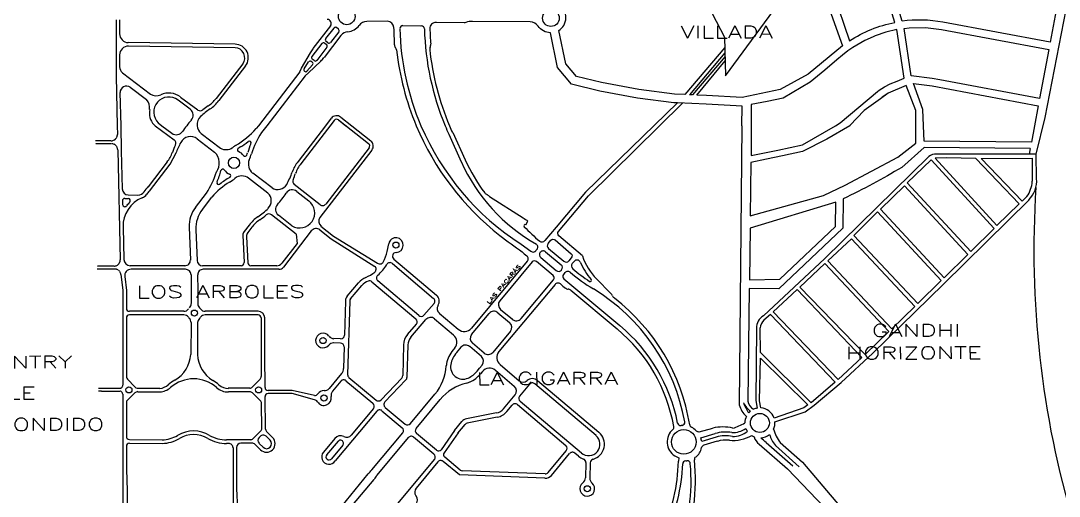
# Model space of a CAD drawing. Header units: millimetres. Extents: x 4374322 to 4409026, y 6503580 to 6534206.
# Drawn here: x 4377345 to 4379032, y 6529279 to 6530051 of the extents above; entities that cross this region are included whole.
import ezdxf

# ---------------------------------------------------------------- set-up
doc = ezdxf.new("R2010")
doc.units = ezdxf.units.MM
doc.linetypes.add('XrefUltimaMensura$0$HIDDEN', pattern=[0.375, 0.25, -0.125])
for name, color, linetype in [('LINEA CALLE', 252, 'Continuous'), ('NOMBRE BARRIO', 8, 'Continuous'), ('NOMBRE CALLE', 252, 'Continuous')]:
    doc.layers.add(name, color=color, linetype=linetype)
doc.styles.add('ROMANS', font='romans')
doc.styles.add('S1', font='ROMANS')

# ---------------------------------------------------------------- blocks, each defined once
blk = doc.blocks.new('A$C3D187712')
for p, q in [((17.4, 176.2), (0, 151.1)), ((17.4, 176.2), (63.4, 142.3)), ((63.4, 142.3), (97.1, 152.5)), ((97.1, 152.5), (139.3, 125.9)), ((0, 151.1), (45.8, 63)), ((47.4, 0), (139.3, 125.9)), ((45.8, 63), (47.4, 0))]:
    blk.add_line(p, q)

msp = doc.modelspace()

# ---------------------------------------------------------------- linework, layer by layer
at = {"layer": 'LINEA CALLE', "transparency": 33554687}
for p, q in [((4379009, 6529893.5), (4379067.1, 6530195.4)), ((4377499.6, 6530052.1), (4377499.6, 6529960.5)), ((4377505.4, 6530052), (4377505.4, 6530029.7)), ((4377940.5, 6530049.9), (4377907.2, 6530049.4)), ((4377848, 6530042.3), (4377819.5, 6530005.4)), ((4377848, 6530042.3), (4377819.5, 6530005.4)), ((4377853.4, 6530038.9), (4377840.1, 6530021.7)), ((4377861.3, 6530032.8), (4377848, 6530015.5)), ((4377860.8, 6530037), (4377857.6, 6530039.5)), ((4377964.9, 6530043), (4377994.9, 6530042.5)), ((4377965.5, 6530043), (4377995.5, 6530042.5)), ((4377693, 6530012.7), (4377519.6, 6530015.3)), ((4377864.9, 6530026.9), (4377837.4, 6529991.1)), ((4377843.8, 6530015), (4377840.6, 6530017.4)), ((4377692.9, 6530006.9), (4377520, 6530009.5)), ((4377801, 6529973.9), (4377815.2, 6529998.8)), ((4377801, 6529973.9), (4377815.2, 6529998.8)), ((4377834.1, 6530013.7), (4377817.9, 6529992.5)), ((4377842, 6530007.6), (4377825.8, 6529986.4)), ((4377841.5, 6530011.8), (4377838.3, 6530014.3)), ((4378488.7, 6529998.5), (4378431, 6529930.5)), ((4377505.4, 6529995.1), (4377505.4, 6529975.8)), ((4377705.4, 6529980.9), (4377662.1, 6529924.7)), ((4377805, 6529972.5), (4377812.3, 6529983.9)), ((4377812.3, 6529965.9), (4377832, 6529985.1)), ((4377818.4, 6529983.3), (4377816.6, 6529984.7)), ((4377821.6, 6529985.9), (4377818.4, 6529988.3)), ((4378488.8, 6529992.6), (4378436, 6529930.3)), ((4377510.1, 6529966.3), (4377555.5, 6529931.3)), ((4377710, 6529977.3), (4377666.7, 6529921.1)), ((4377797.9, 6529967.5), (4377730.8, 6529880.3)), ((4377797.9, 6529967.5), (4377801, 6529973.9)), ((4377806.7, 6529961.1), (4377812.3, 6529965.9)), ((4377809.7, 6529968.9), (4377818.8, 6529978.9)), ((4377499.6, 6529960.6), (4377501.4, 6529880.3)), ((4377806.7, 6529961.1), (4377744.4, 6529880.3)), ((4377506, 6529934), (4377507.2, 6529880.3)), ((4377522.7, 6529943), (4377549, 6529922.8)), ((4377620.2, 6529906.9), (4377600.4, 6529921.8)), ((4377604.2, 6529926.9), (4377632.4, 6529905.8)), ((4377501.4, 6529880.3), (4377501.8, 6529866.1)), ((4377507.2, 6529880.3), (4377508.2, 6529839.5)), ((4377561.1, 6529882.1), (4377563.4, 6529880.3)), ((4377563.4, 6529880.3), (4377594.1, 6529857.2)), ((4377568.3, 6529884.7), (4377574.1, 6529880.3)), ((4377574.1, 6529880.3), (4377590.4, 6529868)), ((4377730.8, 6529880.3), (4377727.3, 6529875.7)), ((4377744.4, 6529880.3), (4377735.8, 6529869.1)), ((4377840, 6529880.3), (4377795.2, 6529822.2)), ((4377853.9, 6529888.9), (4377799.8, 6529818.6)), ((4377849.3, 6529892.4), (4377840, 6529880.3)), ((4377853.9, 6529888.9), (4377847.3, 6529880.3)), ((4377861, 6529889.8), (4377909.8, 6529851.3)), ((4377861, 6529889.8), (4377873, 6529880.3)), ((4377864.6, 6529894.3), (4377882.4, 6529880.3)), ((4377882.4, 6529880.3), (4377913.4, 6529855.8)), ((4378516.3, 6529880.3), (4378511.9, 6529427.3)), ((4378994.1, 6529834.1), (4379009, 6529893.5)), ((4377638.1, 6529867.7), (4377669.1, 6529843.8)), ((4378040.1, 6529866.3), (4378060.4, 6529821.9)), ((4378046.5, 6529869.2), (4378066.7, 6529824.8)), ((4377631.5, 6529859.2), (4377659.7, 6529837.5)), ((4377502.3, 6529841.3), (4377506.5, 6529662.6)), ((4377508.2, 6529839.5), (4377509.6, 6529777.7)), ((4377596.8, 6529835.6), (4377586.9, 6529817.5)), ((4377915.3, 6529840.8), (4377830.8, 6529731.1)), ((4377910.7, 6529844.3), (4377840.5, 6529753.1)), ((4377582.6, 6529821.4), (4377551.7, 6529781.3)), ((4377586.9, 6529817.6), (4377553.5, 6529774.1)), ((4377753, 6529779.3), (4377721.6, 6529803.5)), ((4377746.4, 6529770.7), (4377715, 6529794.9)), ((4377831.2, 6529751.9), (4377789.1, 6529785.1)), ((4377513.7, 6529762.3), (4377519.3, 6529762.2)), ((4377519.5, 6529768), (4377535.1, 6529767.7)), ((4377628.5, 6529747.4), (4377646.6, 6529771)), ((4377639.8, 6529744.5), (4377655.2, 6529764.4)), ((4377793.3, 6529773.6), (4377812.8, 6529758.2)), ((4378106, 6529765.3), (4378160.8, 6529730.8)), ((4377510, 6529758.5), (4377510.2, 6529752.1)), ((4377792, 6529704.1), (4377751.9, 6529735.7)), ((4377785.1, 6529717.7), (4377763.3, 6529734.8)), ((4377511, 6529715.7), (4377512.2, 6529663.3)), ((4377618.3, 6529715.6), (4377620.4, 6529662.2)), ((4377629.3, 6529711.4), (4377631.3, 6529661.5)), ((4377715.7, 6529718.9), (4377707.7, 6529708.5)), ((4377720.3, 6529715.4), (4377713.8, 6529707)), ((4377830.8, 6529711.1), (4377849.3, 6529696.4)), ((4377832.5, 6529717.2), (4377852.8, 6529701)), ((4378214.7, 6529715.8), (4378196.2, 6529693.7)), ((4377705.7, 6529702.4), (4377707.7, 6529658.1)), ((4377711.6, 6529700.1), (4377713.5, 6529657.7)), ((4377816.7, 6529709.4), (4377771.5, 6529650.8)), ((4377792, 6529704.1), (4377793.9, 6529689.3)), ((4377849.3, 6529696.4), (4377919.9, 6529651.9)), ((4377852.8, 6529701), (4377924.4, 6529657.2)), ((4377793.9, 6529689.3), (4377769, 6529657)), ((4377940, 6529676.3), (4377942.5, 6529688.7)), ((4378157.4, 6529687.9), (4378173.2, 6529676.6)), ((4378183.3, 6529679.4), (4378181.6, 6529677.4)), ((4378202.2, 6529680.7), (4378226.8, 6529660.2)), ((4377950.8, 6529663.8), (4378019.9, 6529605.4)), ((4378167.6, 6529660.5), (4378076.7, 6529551.6)), ((4378189.4, 6529666.3), (4378214.7, 6529645.2)), ((4378189.4, 6529666.3), (4378214.7, 6529645.2)), ((4378197.2, 6529675.7), (4378222.6, 6529654.6)), ((4377611.4, 6529652.9), (4377522.8, 6529652.9)), ((4377612.4, 6529647.1), (4377524.2, 6529647.1)), ((4377608.7, 6529647.1), (4377567.1, 6529647.1)), ((4377702.7, 6529652.9), (4377640.2, 6529652.9)), ((4377707.6, 6529647.1), (4377641.2, 6529647.1)), ((4377764, 6529647.1), (4377699.7, 6529647.1)), ((4377760.6, 6529652.9), (4377718.5, 6529652.9)), ((4377948.5, 6529656.6), (4378015.4, 6529600)), ((4378175.5, 6529659.1), (4378123, 6529596.1)), ((4378209.4, 6529637.3), (4378182.5, 6529659.7)), ((4378223.2, 6529646), (4378223.3, 6529646.1)), ((4378243.6, 6529660), (4378240.6, 6529656.4)), ((4377507.4, 6529638.8), (4377510.6, 6529613)), ((4377513.7, 6529635.2), (4377516.4, 6529612.9)), ((4377621.4, 6529638.3), (4377621.9, 6529612.7)), ((4377632.2, 6529637.9), (4377632.7, 6529613)), ((4377915.3, 6529627), (4377986.7, 6529566.7)), ((4377991.3, 6529572), (4377924.6, 6529628.3)), ((4378157.4, 6529567.2), (4378210, 6529630.2)), ((4378228.7, 6529641.7), (4378226.3, 6529638.8)), ((4378226.9, 6529631.7), (4378318, 6529555.7)), ((4378303.1, 6529608), (4378280.1, 6529631.4)), ((4377510.6, 6529613), (4377510.6, 6529459)), ((4377516.4, 6529613), (4377516.4, 6529583.9)), ((4377621.9, 6529613.1), (4377621.7, 6529591.4)), ((4377632.7, 6529613), (4377632.5, 6529591.3)), ((4377875.2, 6529603.7), (4377893.4, 6529625.1)), ((4377880.6, 6529599.1), (4377898.7, 6529620.6)), ((4378212.8, 6529622.7), (4378121.6, 6529513.5)), ((4378238.5, 6529613), (4378313.6, 6529550.3)), ((4377872.2, 6529595.6), (4377870.6, 6529540.1)), ((4377879.2, 6529595.4), (4377875.8, 6529476.1)), ((4377609.7, 6529578.9), (4377521.4, 6529578.9)), ((4377730.3, 6529578.9), (4377644.3, 6529578.9)), ((4378016.1, 6529591.5), (4377999.7, 6529572.6)), ((4378119.8, 6529576.6), (4378138.9, 6529560.5)), ((4378124.2, 6529582.1), (4378143.3, 6529566)), ((4377516.4, 6529568.1), (4377516.4, 6529472)), ((4377609.7, 6529573.1), (4377521.4, 6529573.1)), ((4377621.4, 6529560.8), (4377620.9, 6529508.7)), ((4377632.2, 6529560.7), (4377631.7, 6529508.8)), ((4377730.3, 6529573.1), (4377644.3, 6529573.1)), ((4377735.3, 6529568.1), (4377735.5, 6529473.3)), ((4377741.1, 6529506.9), (4377741.1, 6529568.1)), ((4377978.4, 6529536.7), (4378002.8, 6529565.5)), ((4378016.9, 6529566.7), (4378047.9, 6529540.5)), ((4378024.7, 6529575.8), (4378055.5, 6529549.8)), ((4378077.1, 6529541.2), (4378105.7, 6529575.4)), ((4377973, 6529541.2), (4377987.4, 6529558.2)), ((4378140.1, 6529546.5), (4378111.6, 6529512.3)), ((4377864.2, 6529527.2), (4377852.4, 6529527.6)), ((4377864.4, 6529534.2), (4377852.6, 6529534.6)), ((4378097.4, 6529511.1), (4378078.4, 6529527.2)), ((4378097.5, 6529511), (4378078.5, 6529527.1)), ((4377870.1, 6529521.1), (4377869.1, 6529486)), ((4377966.7, 6529524.5), (4377965.2, 6529474.5)), ((4377973.7, 6529524.3), (4377972.2, 6529471.7)), ((4378049.8, 6529519.4), (4378047.2, 6529516.3)), ((4378059.8, 6529520.5), (4378052.5, 6529511.8)), ((4378052.5, 6529511.8), (4378055.7, 6529515.5)), ((4378093, 6529505.6), (4378074, 6529521.7)), ((4378123.5, 6529492.4), (4378154.3, 6529466.3)), ((4377866, 6529478), (4377845.7, 6529453.7)), ((4378086.2, 6529481.9), (4378090.1, 6529486.6)), ((4378090.1, 6529486.6), (4378094.2, 6529491.6)), ((4378094.7, 6529481.2), (4378091.5, 6529477.4)), ((4378115.9, 6529483.1), (4378146.5, 6529457.2)), ((4377518.1, 6529468.6), (4377530.4, 6529456.1)), ((4377733.6, 6529468.6), (4377721.3, 6529456.1)), ((4377864.7, 6529465.5), (4377851.1, 6529449.2)), ((4377873.1, 6529466.3), (4377916.9, 6529429.7)), ((4377877.9, 6529471.4), (4377921.9, 6529434.7)), ((4377930.1, 6529435.2), (4377963.6, 6529470.6)), ((4377936.4, 6529431.7), (4377970.5, 6529467.7)), ((4378171.2, 6529460.5), (4378155.2, 6529441.3)), ((4378279.2, 6529377.2), (4378179.7, 6529461.2)), ((4378184.2, 6529466.6), (4378283.7, 6529382.6)), ((4377510.6, 6529444.2), (4377510.6, 6529322.6)), ((4377517.8, 6529434.2), (4377530.3, 6529446.4)), ((4377533.9, 6529454.2), (4377570.8, 6529453.9)), ((4377535, 6529448.4), (4377546.1, 6529448.3)), ((4377546.1, 6529448.3), (4377570.9, 6529448.1)), ((4377716.7, 6529454.1), (4377682, 6529453.9)), ((4377716.7, 6529448.3), (4377682.1, 6529448.1)), ((4377733.9, 6529434.2), (4377721.4, 6529446.4)), ((4377785.5, 6529450.3), (4377746.6, 6529450.3)), ((4377785.5, 6529445.5), (4377746.7, 6529445.5)), ((4377822.1, 6529442.1), (4377785.5, 6529450.3)), ((4377821.9, 6529435.1), (4377785.5, 6529445.5)), ((4377977.8, 6529396.6), (4378017.6, 6529444.2)), ((4378128.9, 6529420.7), (4378147.7, 6529443.2)), ((4377516.4, 6529431.1), (4377516.4, 6529375.7)), ((4377987, 6529388.9), (4378026.3, 6529435.9)), ((4378134.3, 6529416.2), (4378143, 6529426.7)), ((4378151.5, 6529427.4), (4378230.2, 6529361)), ((4378155.9, 6529432.9), (4378255.4, 6529348.9)), ((4377923.1, 6529416.8), (4377855.7, 6529336.1)), ((4377917.7, 6529421.2), (4377881.7, 6529378.1)), ((4377931.5, 6529417.5), (4377964.5, 6529390)), ((4377936.9, 6529422.9), (4377969.4, 6529395.8)), ((4378117.5, 6529413.9), (4378068.8, 6529404.2)), ((4378049.4, 6529385.6), (4378061.3, 6529399.8)), ((4378055, 6529381.3), (4378066.7, 6529395.3)), ((4378118.8, 6529407.1), (4378070.1, 6529397.4)), ((4377749.8, 6529369.8), (4377743.4, 6529376.1)), ((4377753.8, 6529373.9), (4377745.1, 6529382.8)), ((4377915, 6529321.3), (4377965.3, 6529381.5)), ((4377923.7, 6529313), (4377974.5, 6529373.8)), ((4378015.9, 6529347), (4377982.9, 6529374.6)), ((4378020.3, 6529353.3), (4377987.8, 6529380.4)), ((4378049.4, 6529385.6), (4378027.6, 6529354.2)), ((4378055.1, 6529381.5), (4378032.5, 6529349)), ((4378446.8, 6529383.5), (4378468.9, 6529389.1)), ((4378449.3, 6529373.5), (4378472.6, 6529380.3)), ((4378474.3, 6529374.6), (4378451, 6529367.8)), ((4377516.4, 6529359.9), (4377516.4, 6529322.6)), ((4377521.4, 6529370.7), (4377574.5, 6529370.2)), ((4377521.5, 6529364.9), (4377574.5, 6529364.4)), ((4377718.2, 6529370.5), (4377679.2, 6529370.2)), ((4377682.5, 6529364.4), (4377679.3, 6529364.4)), ((4377689.6, 6529357.4), (4377689.6, 6529322.5)), ((4377695.4, 6529357.6), (4377695.4, 6529322.5)), ((4377720.3, 6529364.7), (4377702.3, 6529364.6)), ((4377734.3, 6529354.1), (4377725.5, 6529362.8)), ((4377738.4, 6529358.2), (4377732, 6529364.5)), ((4377854.9, 6529372.5), (4377836.4, 6529350.4)), ((4377860.2, 6529368), (4377841.7, 6529345.9)), ((4377867.9, 6529361.6), (4377849.4, 6529339.5)), ((4378476.2, 6529367.9), (4378454.3, 6529361.5)), ((4378058.7, 6529321.2), (4378033.4, 6529342.3)), ((4378201.3, 6529317.1), (4378230.9, 6529352.6)), ((4378206.7, 6529312.6), (4378236.3, 6529348)), ((4378250.9, 6529343.6), (4378244.7, 6529348.8)), ((4378407.2, 6529344.2), (4378413.5, 6529341)), ((4378413.5, 6529341), (4378413.1, 6529335.5)), ((4378016.7, 6529338.6), (4377948.5, 6529256.9)), ((4378022.5, 6529334.6), (4377987, 6529292)), ((4378057.4, 6529313.2), (4378030.9, 6529335.3)), ((4378262.8, 6529333.3), (4378262.1, 6529308.4)), ((4378269.8, 6529333), (4378269.1, 6529308)), ((4378590.4, 6529323.1), (4378661.8, 6529248.5)), ((4378614.8, 6529334.2), (4378674.7, 6529262.9)), ((4377510.6, 6529322.5), (4377510.9, 6529287.6)), ((4377516.4, 6529322.6), (4377517.9, 6529287.6)), ((4377689.6, 6529322.5), (4377689.6, 6529291.5)), ((4377695.4, 6529322.5), (4377695.4, 6529291.5)), ((4377859.8, 6529254.4), (4377909.1, 6529315.3)), ((4378196.2, 6529307.9), (4378057.4, 6529313.2)), ((4378196.5, 6529314.9), (4378061.7, 6529320.1)), ((4377689.6, 6529291.5), (4377689.9, 6529257.6)), ((4377695.4, 6529291.5), (4377696.9, 6529257.6)), ((4377869.2, 6529246.9), (4377918.7, 6529305.9)), ((4377510.9, 6529287.6), (4377510.9, 6529257.6)), ((4377517.9, 6529287.6), (4377517.9, 6529257.6))]:
    msp.add_line(p, q, dxfattribs=at)
at = {"layer": 'LINEA CALLE', "linetype": 'XrefUltimaMensura$0$HIDDEN', "transparency": 33554687}
for p, q in [((4377491.8, 6529855.9), (4377466.2, 6529855.9)), ((4377492.3, 6529851.1), (4377466.3, 6529851.1)), ((4377496.5, 6529652.4), (4377468.7, 6529652.4)), ((4377497.5, 6529647.6), (4377468.7, 6529647.6)), ((4377471, 6529454.4), (4377505.6, 6529454)), ((4377471, 6529449.6), (4377505.7, 6529449.2))]:
    msp.add_line(p, q, dxfattribs=at)
at = {"layer": 'LINEA CALLE', "linetype": 'Continuous', "transparency": 33554687}
for p, q in [((4377741.6, 6529455.3), (4377741.1, 6529506.9)), ((4377735.5, 6529473.3), (4377735.5, 6529473.3)), ((4377741.4, 6529471.8), (4377741.4, 6529471.8)), ((4377741.4, 6529471.8), (4377741.4, 6529471.8)), ((4377736.4, 6529387.5), (4377735.9, 6529429.5)), ((4377742.3, 6529387.5), (4377741.7, 6529440.5)), ((4377722.3, 6529372.4), (4377735.1, 6529385.4)), ((4377731.9, 6529373.9), (4377734, 6529376))]:
    msp.add_line(p, q, dxfattribs=at)
at = {"layer": 'LINEA CALLE', "transparency": 33554687}
for points in [[(4378488.5, 6530007.1), (4378423.3, 6529930.9), (4378406.7, 6529931.7), (4378348.6, 6529939.1), (4378288.1, 6529950.2), (4378247.3, 6529960.1), (4378230, 6529981), (4378218.9, 6530035.1, 0.112218), (4378226.7, 6530042.9, 0.241727), (4378227.7, 6530068.1, 0.126022), (4378218, 6530077.1, -0.215355), (4378211.5, 6530090.2), (4378214, 6530302.5), (4378276.6, 6530257.8), (4378357.8, 6530198.7), (4378359.6, 6530198.8), (4378357.8, 6530198.7)], [(4379016.7, 6530016), (4378842.6, 6530048.4, 0.080076), (4378776.4, 6530050), (4378753, 6530127.2, -0.091224), (4378857.2, 6530127), (4379031.3, 6530094.6), (4379016.7, 6530016)], [(4378411.7, 6529917.3), (4378405.5, 6529917.6), (4378346.5, 6529925.1), (4378285.2, 6529936.4), (4378239.4, 6529947.5), (4378216.9, 6529974.8), (4378205.3, 6530031.3, -0.243359), (4378185.1, 6530042, 0.242536), (4378172.5, 6530048.8), (4378078.5, 6530049.6, 0.090837), (4378067.9, 6530047.9, -0.090837), (4378064.8, 6530047.4), (4378020.1, 6530048.1)], [(4378257.3, 6529669), (4378218.9, 6529701.5, -0.414055), (4378218.3, 6529708.5), (4378267, 6529766.2), (4378419.5, 6529917)], [(4378812, 6529845.1), (4378775.7, 6529812.6, -0.024762), (4378680.5, 6529761.6), (4378680.1, 6529714.1)], [(4378201.5, 6529689.1), (4378205.8, 6529694.3, -0.420309), (4378212.9, 6529694.8), (4378238.6, 6529672.5, -0.408145), (4378239.1, 6529665.5), (4378235.3, 6529660.9)]]:
    msp.add_lwpolyline(points, format="xyb", dxfattribs=at)
msp.add_lwpolyline([(4378764.5, 6530048), (4378739.8, 6530129.3), (4378719, 6530161.1), (4378678.9, 6530204.7), (4378633.9, 6530241.1), (4378585.1, 6530179.4), (4378634.5, 6530139.4), (4378652.7, 6530120.4), (4378664.2, 6530096.7), (4378691.1, 6530018.2, -0.096013)], format="xyb", close=True, dxfattribs=at)
for points in [[(4378359.6, 6530198.8), (4378473.8, 6530196.6), (4378512.4, 6530186.3), (4378566, 6530178.3), (4378626.4, 6530130.5), (4378642.7, 6530113.4), (4378679.4, 6530010), (4378623.8, 6529963.9), (4378578.2, 6529938.9), (4378516.7, 6529925.9), (4378458.6, 6529929.2), (4378442.7, 6529930), (4378489, 6529985.6)], [(4378668, 6529880.3), (4378675.8, 6529884.8), (4378736.6, 6529936), (4378739.2, 6529937.9), (4378747.8, 6529943.5), (4378757, 6529948.1), (4378768.4, 6529952.7), (4378779.8, 6529957.3), (4378767.6, 6530036.4), (4378749.7, 6530032), (4378732.6, 6530026.2), (4378729.2, 6530024.7), (4378716, 6530018.7), (4378696.6, 6530007.5), (4378688, 6530001.6), (4378679.7, 6529995), (4378670.6, 6529987.5), (4378650.6, 6529970.6), (4378627.2, 6529950.8), (4378583.3, 6529925.2), (4378557.2, 6529919.6), (4378531, 6529914.8), (4378531, 6529914.8), (4378531, 6529914.8)], [(4378791.3, 6529961.5), (4378779.7, 6530037.9), (4378788, 6530039.2), (4378814.3, 6530039.7), (4378840.1, 6530036.6), (4379014.5, 6530004.2), (4378999.7, 6529924.5), (4378837.5, 6529954.7), (4378825.3, 6529957), (4378791.3, 6529961.5)], [(4378810, 6529906.4), (4378795, 6529948.8), (4378825.3, 6529944.8), (4378825.3, 6529944.8), (4378825.3, 6529944.8), (4378825.3, 6529944.8), (4378997.5, 6529912.8), (4378991.5, 6529880.3)], [(4378436, 6529930.3), (4378431, 6529930.5)], [(4378798.9, 6529880.3), (4378798.9, 6529904.9), (4378783, 6529945.7), (4378753.7, 6529933), (4378741.1, 6529924.1), (4378714.8, 6529905), (4378714.8, 6529905), (4378691.7, 6529880.4), (4378691.6, 6529880.3)], [(4378411.7, 6529917.3), (4378261.9, 6529772.2), (4378214.7, 6529715.8)], [(4378516.3, 6529880.3), (4378516.6, 6529911.8), (4378457.9, 6529915.1), (4378411.7, 6529917.3)], [(4378531, 6529914.8), (4378531, 6529880.3)], [(4378811.1, 6529880.3), (4378810, 6529906.4)], [(4378530.9, 6529820.6), (4378529.7, 6529734), (4378648.8, 6529766.9), (4378648.8, 6529766.9), (4378648.8, 6529766.9), (4378648.8, 6529766.9), (4378684, 6529783.8), (4378684, 6529783.8), (4378684, 6529783.8), (4378684, 6529783.8), (4378769.3, 6529829.4), (4378798.9, 6529852.1), (4378798.9, 6529880.3)], [(4378691.6, 6529880.3), (4378654.1, 6529858.3), (4378654.1, 6529858.3), (4378654.1, 6529858.3), (4378654.1, 6529858.3), (4378614.7, 6529838.4), (4378582.1, 6529831.4), (4378556, 6529825.7), (4378556, 6529825.7), (4378556, 6529825.7), (4378530.9, 6529820.6)], [(4378531, 6529880.3), (4378531, 6529831.8), (4378531, 6529831.8), (4378531, 6529831.8), (4378574.7, 6529840.6), (4378614.7, 6529849.3), (4378668, 6529880.3)], [(4378991.5, 6529880.3), (4378986.5, 6529853.3), (4378812.1, 6529855.2), (4378811.1, 6529880.3)], [(4378819.7, 6529830.4), (4378650.8, 6529664.6), (4378551, 6529571.7)], [(4378984.6, 6529843.3), (4378812, 6529845.1)], [(4378994.1, 6529834.1), (4378832.1, 6529834.1)], [(4378984.6, 6529843.3), (4378982.9, 6529834.1)], [(4378994.9, 6529794.2), (4378994.1, 6529834.1)], [(4378823.6, 6529825.1), (4378926.1, 6529713.5), (4378888, 6529675.9), (4378784.4, 6529787.4), (4378823.6, 6529825.1)], [(4378830.1, 6529827.4), (4378930.4, 6529718.1), (4378966.6, 6529753.5), (4378896, 6529826.8), (4378848.6, 6529827.9), (4378830.1, 6529827.4)], [(4378904.9, 6529826.8), (4378987.4, 6529827.7), (4378987.8, 6529790)], [(4378904.9, 6529826.8), (4378971.2, 6529757.7)], [(4378780.1, 6529782.4), (4378741.3, 6529744.9), (4378844.5, 6529633.4), (4378883, 6529671.2), (4378780.1, 6529782.4)], [(4378971.2, 6529757.7), (4378979.1, 6529765.2)], [(4378668.2, 6529716.4), (4378668.5, 6529756.2), (4378529.4, 6529713.8), (4378528.3, 6529629.9), (4378577.9, 6529630.9), (4378668.2, 6529716.4)], [(4378569.7, 6529399.4), (4378618.9, 6529415.6), (4378633.8, 6529426.5), (4378677.3, 6529463.6), (4378728.6, 6529511.2), (4378843.7, 6529623.1), (4378982.5, 6529760)], [(4378736.5, 6529740.2), (4378839.8, 6529628.7), (4378801.7, 6529591.5), (4378697.7, 6529702), (4378736.5, 6529740.2)], [(4378165.1, 6529719.4), (4378168.6, 6529725.5)], [(4378575.9, 6529615.5), (4378680.1, 6529714.1)], [(4378656, 6529660.9), (4378759.6, 6529550.6), (4378797.2, 6529586.9), (4378694.3, 6529696.8), (4378656, 6529660.9)], [(4378754.8, 6529546.1), (4378716.5, 6529508.9), (4378610.4, 6529618.4), (4378650.7, 6529656.4), (4378754.8, 6529546.1)], [(4378575.9, 6529615.5), (4378528.1, 6529616), (4378525.7, 6529433.3)], [(4378710.9, 6529504.2), (4378672.7, 6529468.3), (4378567.2, 6529578), (4378605.7, 6529614.1), (4378710.9, 6529504.2)], [(4378667.4, 6529463.7), (4378562.6, 6529573.6), (4378551.9, 6529564.7)], [(4378540, 6529551.4), (4378538.8, 6529434), (4378541, 6529421.7)], [(4378667.4, 6529463.7), (4378628.9, 6529430.1), (4378546.4, 6529511.9), (4378545.7, 6529552)], [(4378546.8, 6529422.1), (4378544.9, 6529433.7), (4378546.1, 6529503), (4378623.5, 6529427), (4378616.5, 6529422.2), (4378568.5, 6529405.6)], [(4378544.4, 6529363.3), (4378590.4, 6529323.1)], [(4378555.6, 6529365.8), (4378598.8, 6529328.3)], [(4378570.7, 6529361.1), (4378609, 6529326.3)], [(4378578.4, 6529365.8), (4378614.8, 6529334.2)]]:
    msp.add_lwpolyline(points, dxfattribs=at)
for centre, radius in [((4377874.3, 6530057.8), 13.5), ((4377874.3, 6530057.8), 13.5), ((4378206, 6530054.9), 13.5), ((4378206, 6530054.9), 13.5), ((4377691.2, 6529820), 9.12), ((4377954.2, 6529686.4), 5), ((4377627, 6529576), 5), ((4377835.8, 6529531.5), 5), ((4377520.5, 6529451.4), 5), ((4377731.1, 6529451.4), 5), ((4377837.3, 6529438.1), 5), ((4378545.4, 6529397.7), 15.4), ((4378421.8, 6529366.9), 20), ((4378265, 6529290.8), 5)]:
    msp.add_circle(centre, radius, dxfattribs=at)
for centre, radius, start, end in [((4377842.7, 6530046.3), 6.6, 322.3976, 89.0834), ((4377906.9, 6530033.8), 15.6, 89.0834, 143.6155), ((4377939.9, 6530038.9), 11.1, 3.6266, 86.8971), ((4377855.8, 6530037.1), 3, 52.3976, 142.3976), ((4377858.9, 6530034.6), 3, 322.3976, 52.3976), ((4377877.3, 6530017.4), 15.6, 94.2079, 142.3976), ((4377874.3, 6530057.8), 24.9, 274.2079, 323.6155), ((4376705.5, 6529982.1), 1246.8, 1.3575, 2.644), ((4377965.5, 6530038), 5, 89.0834, 181.6868), ((4378389.9, 6530049.2), 429.6, 181.5164, 203.148), ((4377995.4, 6530037.5), 5, 1.5825, 89.0834), ((4378442.5, 6530049.8), 442.2, 181.5825, 202.543), ((4378019.3, 6530038.1), 10, 89.0834, 181.592), ((4378441.9, 6530049.8), 432.7, 181.592, 184.8842), ((4377519.8, 6530029.6), 14.4, 179.9918, 269.1376), ((4377836.5, 6530011.9), 3, 52.3976, 142.3976), ((4377842.5, 6530019.8), 3, 142.3976, 232.3976), ((4377845.6, 6530017.4), 3, 232.3976, 322.3976), ((4377519.8, 6529995.1), 14.4, 89.0834, 179.9918), ((4377692.5, 6529990.7), 16.2, 322.6034, 88.6932), ((4377692.5, 6529990.7), 22, 322.6038, 88.6926), ((4377864.2, 6529970.9), 56.4, 142.3976, 150.3576), ((4377864.2, 6529970.9), 56.4, 142.3976, 150.3576), ((4377839.7, 6530009.5), 3, 322.3976, 52.3976), ((4377961.8, 6530012.5), 10, 185.0253, 218.0476), ((4377949.2, 6530002.6), 6, 6.138, 38.0476), ((4378399.2, 6530053.2), 446.8, 186.4105, 202.7616), ((4378015, 6530004.9), 6, 152.9825, 186.013), ((4378441.9, 6530049.8), 435.2, 186.013, 202.9261), ((4378000.8, 6530012.1), 10, 332.9825, 4.8842), ((4377814.8, 6529982.3), 3, 52.3976, 147.5367), ((4377820.2, 6529990.7), 3, 142.3976, 232.3976), ((4377816.6, 6529980.9), 3, 317.7916, 52.3976), ((4377823.4, 6529988.3), 3, 232.3976, 322.3976), ((4377792.7, 6530025.5), 56.4, 314.2289, 322.3976), ((4377517.4, 6529975.8), 12, 179.9918, 232.3976), ((4377807.6, 6529971), 3, 150.3576, 314.2289), ((4377517, 6529933.7), 10.9, 58.0162, 178.2888), ((4377565, 6529948.8), 19.8, 241.6281, 291.7199), ((4377585.5, 6529902.3), 31, 52.685, 115.116), ((4378800.8, 6529852.7), 93.1, 120.3799, 129.8875), ((4377534.5, 6529909.2), 19.8, 353.0752, 43.167), ((4377585.5, 6529902.3), 24.6, 52.6391, 225.6485), ((4377616.1, 6529960.1), 58.1, 304.7356, 322.3976), ((4377616.1, 6529960.1), 63.9, 304.7356, 322.3976), ((4377581.9, 6529901.2), 28.2, 168.5489, 222.6956), ((4377613, 6529897.3), 12, 317.8175, 53.0292), ((4377636.4, 6529911), 6.6, 233.0292, 308.7122), ((4377738.5, 6529783.6), 150.9, 124.7356, 132.2549), ((4377738.5, 6529783.6), 156.7, 124.7356, 128.7544), ((4377857.9, 6529885.8), 10.8, 51.7659, 142.3976), ((4377857.9, 6529885.8), 10.8, 51.7659, 142.3976), ((4377738.5, 6529783.6), 157.3, 142.0765, 146.29), ((4377738.5, 6529783.6), 157.3, 137.8175, 142.0765), ((4377649.1, 6529882), 18, 132.2549, 185.3772), ((4377649.1, 6529882), 18, 185.3772, 232.3976), ((4377857.9, 6529885.8), 5, 51.7659, 142.3976), ((4377857.9, 6529885.8), 5, 51.7659, 142.3976), ((4378399.2, 6530053.2), 446.8, 202.7616, 231.8279), ((4378389.9, 6530049.2), 429.6, 203.148, 237.2343), ((4378442.5, 6530049.8), 442.2, 202.543, 204.5181), ((4378441.9, 6530049.8), 435.2, 202.9261, 204.5181), ((4377580.1, 6529900.8), 27.2, 239.2909, 239.3612), ((4377580.1, 6529900.8), 27.2, 239.2909, 239.3612), ((4377597.7, 6529877.6), 12, 233.0275, 326.29), ((4377620.6, 6529844.9), 18, 52.3976, 152.5402), ((4377622.6, 6529969.8), 140.8, 300.2967, 318.0381), ((4377852.5, 6529792.9), 139.4, 146.8713, 162.5196), ((4377738.5, 6529783.6), 156.7, 155.2737, 160.0595), ((4377590.2, 6529851.9), 6.6, 335.2737, 53.0292), ((4377738.5, 6529783.6), 150.9, 152.5402, 159.896), ((4377738.5, 6529783.6), 78.7, 124.7356, 128.9032), ((4377738.5, 6529783.6), 78.7, 124.7356, 128.9032), ((4377646.8, 6529937.7), 107, 300.7678, 308.9855), ((4377816.3, 6529807.1), 107, 155.8096, 164.0274), ((4377716, 6529852.2), 3, 335.8096, 128.9855), ((4377906.7, 6529847.3), 5, 322.3976, 51.7659), ((4377906.7, 6529847.3), 10.8, 322.3976, 51.7659), ((4377536.6, 6529856.9), 58.1, 322.3976, 340.0595), ((4377642.7, 6529819.6), 24.7, 324.0647, 46.456), ((4377678.3, 6529859.6), 18.2, 239.7705, 306.0417), ((4377699.7, 6529841), 3, 124.0713, 248.0665), ((4377738.5, 6529783.6), 72.3, 120.7678, 124.0713), ((4377691.2, 6529820), 19.6, 36.7286, 68.0665), ((4377709.3, 6529833.6), 3, 216.7286, 340.7238), ((4377643.9, 6529856.4), 72.3, 340.7238, 344.0274), ((4377643.9, 6529856.4), 78.7, 336.4044, 344.0274), ((4378830.8, 6529815.7), 18.4, 85.9626, 127.1822), ((4377732.5, 6529817.7), 18, 156.4044, 232.3976), ((4377845.8, 6529783.2), 63.9, 142.3976, 160.0595), ((4377845.8, 6529783.2), 58.1, 142.3976, 160.0595), ((4378325.9, 6529941.2), 291.1, 204.181, 240.4897), ((4378338, 6529948.6), 298.1, 204.5181, 216.5275), ((4377529.9, 6529847.2), 139.4, 326.8713, 342.5196), ((4377566.1, 6529833), 107, 335.8096, 346.1848), ((4377735.7, 6529702.4), 107, 118.6103, 128.9855), ((4377672.9, 6529806.7), 3, 36.1113, 166.1848), ((4377691.2, 6529820), 19.6, 216.1113, 248.6838), ((4377683, 6529799), 3, 298.6103, 68.6838), ((4377704, 6529780.7), 18, 52.3976, 128.3907), ((4377643.9, 6529856.4), 150.9, 331.7569, 340.0595), ((4377643.9, 6529856.4), 156.7, 336.0829, 340.0595), ((4377672.1, 6529678.9), 158.1, 139.6256, 143.5367), ((4377758.6, 6529671), 139.4, 122.2755, 137.9238), ((4377666.5, 6529787.9), 3, 155.8096, 308.9855), ((4377643.9, 6529856.4), 78.7, 300.7678, 308.3907), ((4377762.1, 6529793.7), 17.1, 237.7204, 329.4536), ((4377793.2, 6529790.2), 6.6, 156.0829, 231.7659), ((4378940.2, 6529792.9), 47.7, 324.518, 356.5094), ((4378951.7, 6529790.6), 43.3, 315.2472, 4.8836), ((4380560.6, 6529678.7), 1570.2, 176.3112, 196.4724), ((4377519.6, 6529778), 10, 181.319, 269.1161), ((4377513.6, 6529758.7), 3.6, 89.1161, 181.8697), ((4377561, 6529716.9), 50, 112.2494, 181.319), ((4377519.2, 6529758.6), 3.6, 315.4786, 89.1161), ((4377535.1, 6529779.9), 12.2, 270.341, 324.5239), ((4377535.7, 6529778.9), 17, 292.2494, 323.3032), ((4377664.1, 6529683.1), 143.2, 140.5411, 143.2866), ((4377734.7, 6529758.2), 17.1, 315.3665, 47.0497), ((4377643.9, 6529856.4), 157.3, 318.5051, 326.9776), ((4377785.9, 6529764.2), 12, 51.7659, 146.9776), ((4378106.2, 6529777.5), 10, 219.3944, 246.4104), ((4378098.2, 6529759.1), 10, 38.302, 66.4104), ((4377513.8, 6529752.3), 3.6, 181.8697, 323.433), ((4377562, 6529716.5), 56.4, 135.4786, 143.433), ((4377667.3, 6529717.5), 49, 142.3976, 182.2551), ((4377643.9, 6529856.4), 150.9, 304.7356, 313.0382), ((4377770.7, 6529744.3), 12, 138.5051, 231.7676), ((4377797.7, 6529738.8), 24.6, 239.1466, 52.156), ((4377835.2, 6529757.1), 6.6, 231.7659, 322.3976), ((4377680.3, 6529713.4), 51, 142.3976, 182.2551), ((4377766.3, 6529679.9), 63.9, 124.7356, 142.3976), ((4377643.9, 6529856.4), 156.7, 304.7356, 309.5214), ((4377747.8, 6529730.5), 6.6, 51.7659, 129.5214), ((4377838.8, 6529725), 10, 142.3976, 231.4348), ((4378218.7, 6529807.9), 96.4, 233.079, 238.6874), ((4377766.3, 6529679.9), 58.1, 124.7356, 142.3976), ((4377824.6, 6529703.3), 10, 51.4348, 142.3976), ((4378164.1, 6529717.7), 2, 58.7793, 223.6724), ((4378379.6, 6529923.5), 300, 223.6724, 230.2366), ((4377715.1, 6529702.8), 9.4, 142.3976, 182.4804), ((4377722.2, 6529700.5), 10.6, 142.3976, 182.4804), ((4377954.2, 6529686.4), 12, 271.2219, 168.8007), ((4382107.5, 6535107.2), 6715.2, 233.60462, 233.98917), ((4378177, 6529681.2), 6, 230.1434, 320.1434), ((4378178.7, 6529683.2), 6, 320.1434, 50.6255), ((4378191.5, 6529697.5), 6, 230.2366, 320.1434), ((4378206.1, 6529685.3), 6, 140.1434, 230.1434), ((4377522.8, 6529663.5), 10.6, 181.319, 269.9988), ((4377611.4, 6529661.9), 9, 269.9988, 2.2551), ((4377640.2, 6529661.9), 9, 182.2551, 270), ((4377883.1, 6529687.5), 58, 330.3389, 348.8007), ((4377954.6, 6529668.4), 6, 91.2219, 229.8123), ((4378377.1, 6529922.6), 329.5, 228.4884, 230.3513), ((4378163.1, 6529664.3), 6, 320.0342, 50.3513), ((4378179.3, 6529655.8), 5, 50.1434, 140.1412), ((4378193.2, 6529670.9), 6, 140.1434, 230.1434), ((4378193.4, 6529671.1), 6, 50.1434, 140.1434), ((4378230.7, 6529664.8), 6, 230.1434, 320.1434), ((4378248.2, 6529656.2), 6, 23.0166, 140.1434), ((4378348.9, 6529699), 96.4, 198.0698, 224.4318), ((4377524.2, 6529636.5), 10.6, 89.9988, 186.993), ((4377612.4, 6529638.1), 9, 1.2412, 89.9988), ((4377641.2, 6529638.1), 9, 90, 181.2412), ((4377702.7, 6529657.9), 5, 270, 2.4804), ((4377718.5, 6529657.9), 5, 182.4804, 270), ((4377760.6, 6529663.5), 10.6, 270, 322.3976), ((4377764, 6529656.5), 9.4, 270, 322.3976), ((4377916, 6529647.3), 6, 309.2857, 49.8123), ((4377928.3, 6529661.8), 6, 229.8123, 330.3389), ((4377883.1, 6529687.5), 65, 309.6722, 329.9524), ((4377944.6, 6529652), 6, 49.8123, 149.9524), ((4378218.6, 6529649.8), 6, 230.1434, 320.1434), ((4378218.7, 6529650), 6, 320.1434, 50.1434), ((4378233.3, 6529637.8), 6, 50.045, 140.1434), ((4378245.2, 6529652.6), 6, 140.1434, 229.9779), ((4378434.3, 6529877.7), 300, 229.9779, 236.5053), ((4378348.9, 6529699), 103.4, 203.0166, 221.3983), ((4377917.8, 6529604.5), 32, 112.6769, 139.8123), ((4377917.8, 6529604.5), 25, 109.6432, 139.8123), ((4377883.1, 6529687.5), 58, 292.6769, 309.2857), ((4377911.4, 6529622.4), 6, 49.8123, 109.6432), ((4377928.4, 6529632.9), 6, 129.6722, 229.8123), ((4378206.2, 6529633.4), 5, 320.1434, 50.1434), ((4378230.1, 6529635.6), 5, 140.1434, 230.1434), ((4378434.3, 6529877.7), 307, 230.045, 238.7129), ((4378269.9, 6529629.2), 2, 236.5053, 41.3983), ((4378217.4, 6529618.8), 6, 49.8264, 140.1434), ((4378217.4, 6529618.8), 6, 49.8264, 140.1434), ((4378433.9, 6529875.2), 329.5, 229.8264, 231.6892), ((4378235.5, 6529624.7), 10, 228.9768, 261.4831), ((4378232.5, 6529605), 10, 53.3033, 81.4831), ((4378108.7, 6529341.9), 320, 10.3916, 58.7129), ((4377885.2, 6529595.3), 13, 139.8123, 178.3775), ((4377885.2, 6529595.3), 6, 139.8123, 178.3775), ((4378011.5, 6529595.4), 6, 318.9708, 49.8123), ((4378011.5, 6529595.4), 13, 328.5652, 49.8123), ((4378130.6, 6529589.7), 10, 140.1428, 229.8123), ((4378296.9, 6529600.1), 10, 24.0461, 51.2874), ((4378315.1, 6529608.3), 10, 204.0461, 232.226), ((4378108.7, 6529341.9), 327, 9.2714, 52.226), ((4377521.4, 6529583.9), 5, 180, 270.0006), ((4377609.7, 6529587.9), 9, 270.0006, 325.4715), ((4377612.7, 6529591.4), 9, 312.7354, 359.4513), ((4377641.5, 6529591.2), 9, 179.4513, 226.1517), ((4377627, 6529576), 12, 34.5091, 46.1517), ((4377644.3, 6529587.9), 9, 214.5091, 270), ((4377730.3, 6529568.1), 10.8, 0.1229, 89.9998), ((4378031.2, 6529583.4), 10, 148.5652, 229.8123), ((4378113.3, 6529569), 10, 49.8123, 140.1428), ((4377521.4, 6529568.1), 5, 90.0006, 180), ((4377609.7, 6529564.1), 9, 34.5077, 90.0006), ((4377627, 6529576), 12, 214.5077, 226.1515), ((4377612.4, 6529560.9), 9, 359.4445, 46.1515), ((4377641.2, 6529560.6), 9, 132.7351, 179.4445), ((4377627, 6529576), 12, 312.7351, 325.474), ((4377644.3, 6529564.1), 9, 89.9998, 145.474), ((4377730.3, 6529568.1), 5, 0.1229, 89.9998), ((4377982.8, 6529562.1), 6, 319.8123, 49.8123), ((4377995.1, 6529576.6), 6, 229.8123, 318.9708), ((4378010.4, 6529559.1), 10, 49.8123, 139.8123), ((4378132.4, 6529552.9), 10, 320.1285, 49.8123), ((4378149.7, 6529573.6), 10, 229.8123, 320.1285), ((4378562.3, 6529552.5), 22.3, 120.4681, 182.8189), ((4378568.4, 6529548.7), 23, 135.731, 171.6466), ((4377835.8, 6529531.5), 12, 36.2304, 320.5246), ((4378065.2, 6529561.2), 15, 229.8123, 320.1434), ((4378141.8, 6529344.6), 268, 10.1579, 50.1434), ((4378141.8, 6529344.6), 275, 11.1013, 50.1434), ((4377852.8, 6529517.6), 10, 88.3775, 140.5246), ((4377853.6, 6529544.5), 10, 216.2304, 268.3775), ((4377864.1, 6529521.2), 6, 358.3775, 88.3775), ((4377864.6, 6529540.2), 6, 268.3775, 358.3775), ((4377993.6, 6529523.8), 27, 139.8123, 178.3775), ((4377993.6, 6529523.8), 20, 139.8123, 178.3775), ((4378038.3, 6529529), 15, 320.1434, 49.8123), ((4378084.8, 6529534.8), 10, 140.1428, 229.8123), ((4377569.1, 6529512.1), 52, 300.2996, 356.2369), ((4377683.6, 6529511.2), 51.9, 182.6367, 238.857), ((4378085.5, 6529484.2), 50, 140.1434, 168.7863), ((4378085.5, 6529484.2), 43, 140.1434, 168.7863), ((4378067.5, 6529514.1), 10, 49.8123, 140.1428), ((4378103.9, 6529518.7), 10, 229.8123, 320.1285), ((4378133.1, 6529503.8), 15, 140.1282, 229.8123), ((4378063, 6529488.7), 27, 168.7863, 176.3706), ((4378063, 6529488.7), 20, 168.7863, 295.2612), ((4378086.6, 6529498), 10, 320.1285, 49.8123), ((4377856.1, 6529486.4), 13, 320.1434, 358.3775), ((4377881.8, 6529476), 6, 178.3775, 230.1434), ((4377956.2, 6529495.5), 80, 320.1434, 356.3706), ((4378053.2, 6529509.5), 43, 295.2612, 320.1282), ((4378053.2, 6529509.5), 50, 295.2612, 320.1282), ((4378106.2, 6529471.6), 15, 49.8123, 140.1282), ((4377522.2, 6529472.8), 5.85, 188.495, 225.7934), ((4377569.4, 6529476.4), 22.6, 273.489, 311.4481), ((4377625.6, 6529412.8), 62.3, 119.1249, 131.4481), ((4377625.6, 6529412.8), 56.5, 48.5519, 131.4481), ((4377625.6, 6529412.8), 62.3, 48.5519, 60.0272), ((4377681.8, 6529476.4), 22.6, 228.5519, 270.5555), ((4377728.9, 6529473.3), 6.6, 315.5555, 0.4128), ((4377869.3, 6529461.6), 6, 50.1434, 140.1434), ((4377959.2, 6529474.7), 6, 316.5304, 358.3775), ((4377966.2, 6529471.8), 6, 316.5304, 358.3775), ((4378087.7, 6529384.6), 80, 103.3496, 140.1434), ((4378063, 6529488.7), 27, 283.3496, 295.2612), ((4378160.7, 6529474), 10, 229.8123, 311.0586), ((4378175.8, 6529456.6), 13, 49.8251, 131.0586), ((4378175.8, 6529456.6), 6, 49.8251, 140.1434), ((4377535.4, 6529441.1), 7.38, 92.8877, 133.236), ((4377535.1, 6529460.7), 6.6, 224.4445, 259.0887), ((4377569.4, 6529476.4), 28.4, 273.0523, 311.4481), ((4377681.8, 6529476.4), 28.4, 228.5519, 270.5555), ((4377716.6, 6529460.7), 6.6, 270.5555, 315.5555), ((4377716.8, 6529441.7), 6.6, 45.5555, 90.5555), ((4377746.6, 6529455.3), 5, 180.5792, 270), ((4377746.7, 6529440.5), 5, 90, 180.5792), ((4377822.3, 6529448.1), 6, 268.3775, 326.5221), ((4377837.3, 6529438.1), 12, 87.9963, 146.5221), ((4377838.1, 6529460.1), 10, 267.9963, 320.1434), ((4377858.8, 6529442.8), 10, 140.1434, 192.2905), ((4378140, 6529449.6), 10, 320.1434, 49.8123), ((4378159.8, 6529437.4), 6, 140.1434, 229.8123), ((4377519.4, 6529431.6), 3.07, 122.8384, 188.5736), ((4377729.3, 6529429.4), 6.6, 0.6947, 45.5555), ((4377821.7, 6529429.1), 6, 30.2329, 88.3775), ((4377837.3, 6529438.1), 12, 210.2329, 12.2905), ((4377913.1, 6529425.1), 6, 320.1434, 50.1434), ((4377925.7, 6529439.3), 6, 230.1434, 316.5304), ((4377940.7, 6529427.5), 6, 136.5304, 230.1434), ((4378147.6, 6529422.9), 6, 49.8123, 140.1434), ((4378547.3, 6529435.8), 36.4, 193.4965, 229.027), ((4378557.1, 6529451.8), 44.2, 209.3204, 232.4926), ((4378662.3, 6529496.2), 158.2, 204.655, 211.327), ((4378543.7, 6529436), 18.2, 188.5802, 242.2738), ((4377927.7, 6529412.9), 6, 50.1434, 140.1434), ((4378113.6, 6529433.5), 20, 281.2471, 320.1434), ((4378113.6, 6529433.5), 27, 281.2471, 320.1434), ((4378545.4, 6529397.7), 24.4, 154.2986, 180.2229), ((4378545.4, 6529397.7), 24.4, 128.6108, 138.2842), ((4378545.4, 6529397.7), 24.4, 100.3268, 114.6941), ((4378545.4, 6529397.7), 24.4, 19.028, 86.7013), ((4377973.2, 6529400.4), 6, 230.1434, 320.1434), ((4378071.3, 6529391.5), 13, 101.2471, 140.1434), ((4378071.3, 6529391.5), 6, 101.2471, 140.1434), ((4378400.7, 6529390.9), 5, 311.3039, 10.1579), ((4378416.6, 6529398.5), 5, 191.1013, 279.422), ((4378421.8, 6529366.9), 27, 95.8865, 99.422), ((4378418.5, 6529398.7), 5, 275.8865, 10.3916), ((4378436.4, 6529395.4), 5, 189.2714, 242.96), ((4378421.8, 6529366.9), 27, 42.1217, 62.96), ((4378485.1, 6529326.3), 64.9, 75.3697, 104.4666), ((4378469.1, 6529489.6), 105.6, 287.8613, 299.4159), ((4378545.4, 6529397.7), 24.4, 335.7235, 4.0179), ((4377521.4, 6529375.7), 5, 180, 269.4445), ((4377572.5, 6529423.7), 53.6, 272.0705, 300.3824), ((4377625.6, 6529333.2), 51.4, 59.6366, 120.3824), ((4377625.6, 6529333.2), 45.6, 59.6366, 120.3824), ((4377678.7, 6529423.8), 53.6, 239.6366, 270.5488), ((4377736.6, 6529369.3), 6.6, 135.4822, 225.4822), ((4377738.7, 6529371.4), 6.6, 45.4822, 135.4822), ((4377744.1, 6529364), 13.9, 225.4822, 45.4822), ((4377753.8, 6529391.3), 12.2, 198.2494, 224.3702), ((4377864.1, 6529364.8), 12, 63.4479, 140.1434), ((4377874, 6529384.5), 10, 243.4479, 320.1434), ((4377960.7, 6529385.4), 6, 320.1434, 50.1434), ((4377979.1, 6529370), 6, 50.1434, 140.1434), ((4377991.7, 6529385), 6, 140.1434, 230.1434), ((4378267.2, 6529363.1), 18.5, 230.2751, 49.6678), ((4378267.3, 6529363.1), 25.5, 285.8274, 49.8001), ((4378421.8, 6529366.9), 27, 131.3039, 237.3387), ((4378445.5, 6529388.4), 5, 222.1217, 284.1685), ((4378490.2, 6529319.9), 63, 81.075, 106.2731), ((4378490.2, 6529319.9), 57, 78.9679, 106.2731), ((4378501.6, 6529431.9), 62.6, 264.6696, 299.1246), ((4378501.2, 6529420.1), 38, 268.1679, 304.3864), ((4378502.1, 6529411.2), 35.4, 268.4551, 310.361), ((4378545.4, 6529397.7), 24.4, 201.5229, 213.4364), ((4378545.4, 6529397.7), 24.4, 236.9525, 247.8003), ((4378556.9, 6529380.7), 21.5, 195.2495, 234.2833), ((4378545.4, 6529397.7), 24.4, 273.4009, 309.9621), ((4378602.8, 6529389.9), 43.1, 194.649, 221.8415), ((4378627.8, 6529403.7), 62.2, 194.9279, 217.5234), ((4377521.4, 6529359.9), 5, 89.4445, 180), ((4377572.5, 6529423.7), 59.4, 271.9389, 300.3824), ((4377678.7, 6529423.8), 59.4, 239.6366, 270.5488), ((4377682.6, 6529357.4), 7, 359.9999, 90.4711), ((4377702.4, 6529357.6), 7, 90.4711, 179.9999), ((4377720.7, 6529357.8), 6.91, 45.9911, 93.7234), ((4377744.1, 6529364), 8.1, 225.4822, 45.4822), ((4377864.1, 6529364.8), 5, 320.1434, 140.1434), ((4378226.3, 6529356.4), 6, 320.1434, 49.8123), ((4378423.9, 6529363.4), 27.5, 308.6803, 347.9094), ((4378221.6, 6529304.4), 238, 15.4432, 16.8861), ((4378455.7, 6529356.7), 5, 106.2731, 168.3199), ((4378490.3, 6529320), 49.8, 83.6282, 106.3736), ((4378190, 6528951.9), 552.2, 48.5497, 49.742), ((4377845.6, 6529342.7), 12, 140.1434, 327.0262), ((4377845.6, 6529342.7), 5, 140.1434, 320.1434), ((4378012.1, 6529342.4), 6, 320.1434, 50.1434), ((4378023.5, 6529357.1), 5, 230.1434, 325.1899), ((4378036.6, 6529346.2), 5, 145.1899, 230.1434), ((4378240.9, 6529344.2), 6, 50.1434, 140.1434), ((4378267.3, 6529363.1), 25.5, 230.1434, 250.6889), ((4378441.9, 6529339.1), 2.97, 105.6052, 204.6229), ((4378027.1, 6529330.7), 6, 50.1434, 140.1434), ((4378256.8, 6529333.4), 6, 358.3775, 70.6889), ((4378275.8, 6529332.9), 6, 105.8274, 178.3775), ((4378131.4, 6529341.3), 281.7, 334.7156, 358.8219), ((4378126.7, 6529342.4), 293.5, 334.9184, 357.8454), ((4378113.6, 6529303.4), 320, 339.823, 5.0134), ((4378425, 6529331.1), 5, 91.0783, 177.8454), ((4378105.4, 6529305.4), 335.3, 339.9632, 5.5535), ((4378424.4, 6529363.1), 27, 271.0783, 275.3432), ((4378427.4, 6529331.3), 4.96, 0.3711, 95.8102), ((4377876.6, 6529353.4), 50, 310.5106, 320.1434), ((4377962.1, 6529281), 50, 140.1434, 150.1741), ((4378061.9, 6529325.1), 5, 230.1434, 267.822), ((4378196.7, 6529320.9), 13, 267.822, 320.1434), ((4378196.7, 6529320.9), 6, 267.822, 320.1434), ((4378252.1, 6529308.7), 10, 305.8324, 358.3775), ((4378279.1, 6529307.7), 10, 178.3775, 230.1245), ((4377994.7, 6529285.6), 10, 140.1434, 217.0098), ((4378265, 6529290.8), 12, 125.8324, 50.1245), ((4377977.1, 6529272.4), 12, 320.1434, 37.0098)]:
    msp.add_arc(centre, radius, start, end, dxfattribs=at)
at = {"layer": 'LINEA CALLE', "linetype": 'XrefUltimaMensura$0$HIDDEN', "transparency": 33554687}
for centre, radius, start, end in [((4377491.8, 6529865.9), 10, 270, 1.302), ((4377492.3, 6529841), 10, 1.319, 90), ((4377496.5, 6529662.4), 10, 269.9988, 1.319), ((4377497.5, 6529637.6), 10, 7.0351, 89.9988), ((4377505.6, 6529459), 5, 269.4445, 0), ((4377505.6, 6529444.2), 5, 0, 89.4445)]:
    msp.add_arc(centre, radius, start, end, dxfattribs=at)
at = {"layer": 'LINEA CALLE', "linetype": 'Continuous', "transparency": 33554687}
for centre, radius, start, end in [((4377731.3, 6529389.3), 5.41, 314.27, 340.6831), ((4377717.6, 6529377), 6.6, 274.4839, 315.4822)]:
    msp.add_arc(centre, radius, start, end, dxfattribs=at)

# ---------------------------------------------------------------- block references
at = {"layer": 'LINEA CALLE', "transparency": 33554687}
msp.add_blockref('A$C3D187712', (4378442.2, 6529961.1), dxfattribs=at)

# ---------------------------------------------------------------- texts
at = {"layer": 'NOMBRE BARRIO', "linetype": 'Continuous', "transparency": 33554687, "style": 'S1', "width": 1.5}
for s, p in [('VILLADA', (4378416.1, 6530022.2)), ('LOS ARBOLES', (4377532.7, 6529600.4)), ('GANDHI', (4378727.1, 6529537.8)), ('HORIZONTE', (4378684.8, 6529501.2)), ('COUNTRY', (4377246.2, 6529486.1)), ('LA CIGARRA', (4378085.1, 6529459.7)), ('VALLE', (4377254.7, 6529436)), ('ESCONDIDO', (4377254.4, 6529385))]:
    msp.add_text(s, height=20, rotation=0.1337, dxfattribs=at).set_placement(p)
at = {"layer": 'NOMBRE CALLE', "transparency": 33554687, "style": 'ROMANS', "width": 1.5}
msp.add_text('LAS PACARÁS', height=6, rotation=50.0667, dxfattribs=at).set_placement((4378106, 6529590))

doc.saveas('drawing.dxf')
